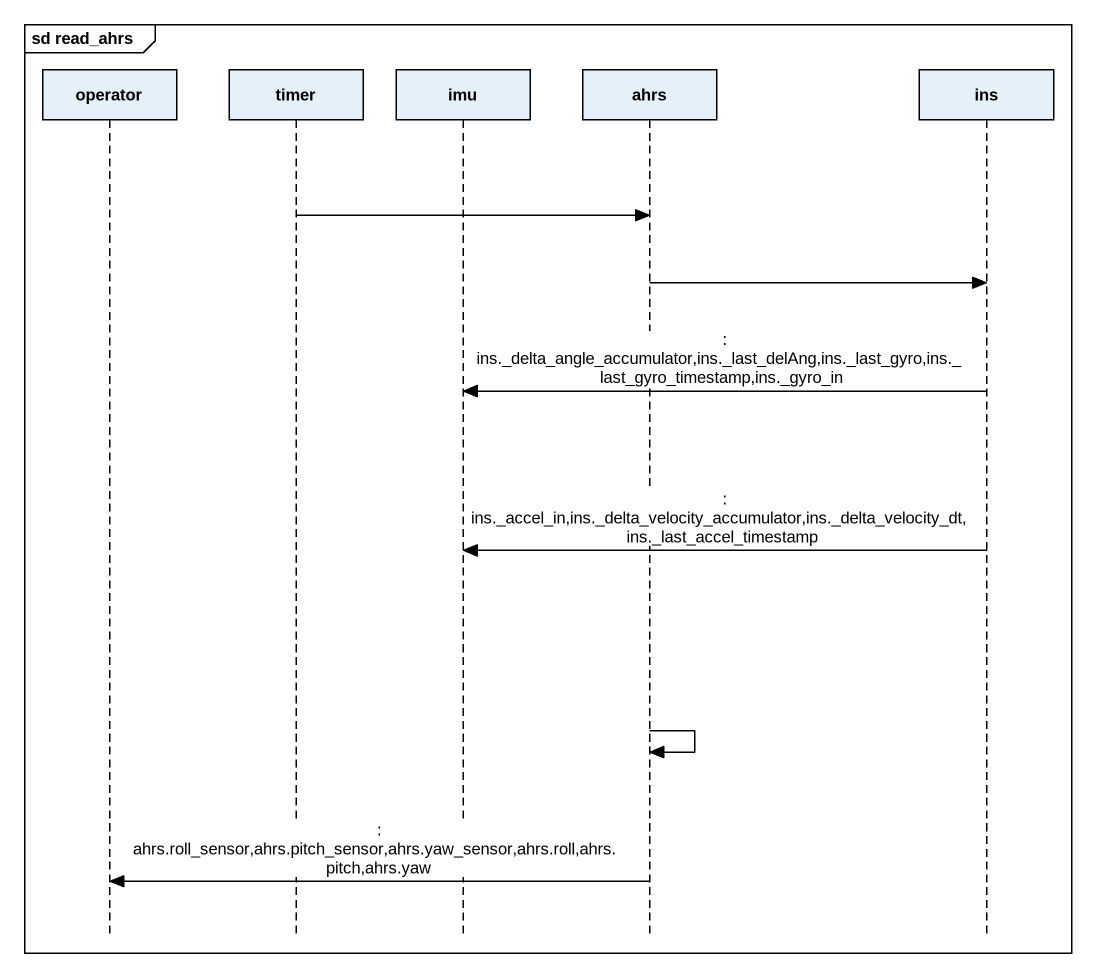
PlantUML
@startuml
mainframe sd read_ahrs
hide footbox
participant operator
participant timer
participant imu
participant ahrs
participant ins

timer -> ahrs
ahrs -> ins
ins -> imu : : ins._delta_angle_accumulator,ins._last_delAng,ins._last_gyro,ins._last_gyro_timestamp,ins._gyro_in
ins -> imu : : ins._accel_in,ins._delta_velocity_accumulator,ins._delta_velocity_dt,ins._last_accel_timestamp
ahrs -> ahrs
ahrs -> operator : : ahrs.roll_sensor,ahrs.pitch_sensor,ahrs.yaw_sensor,ahrs.roll,ahrs.pitch,ahrs.yaw
@enduml
